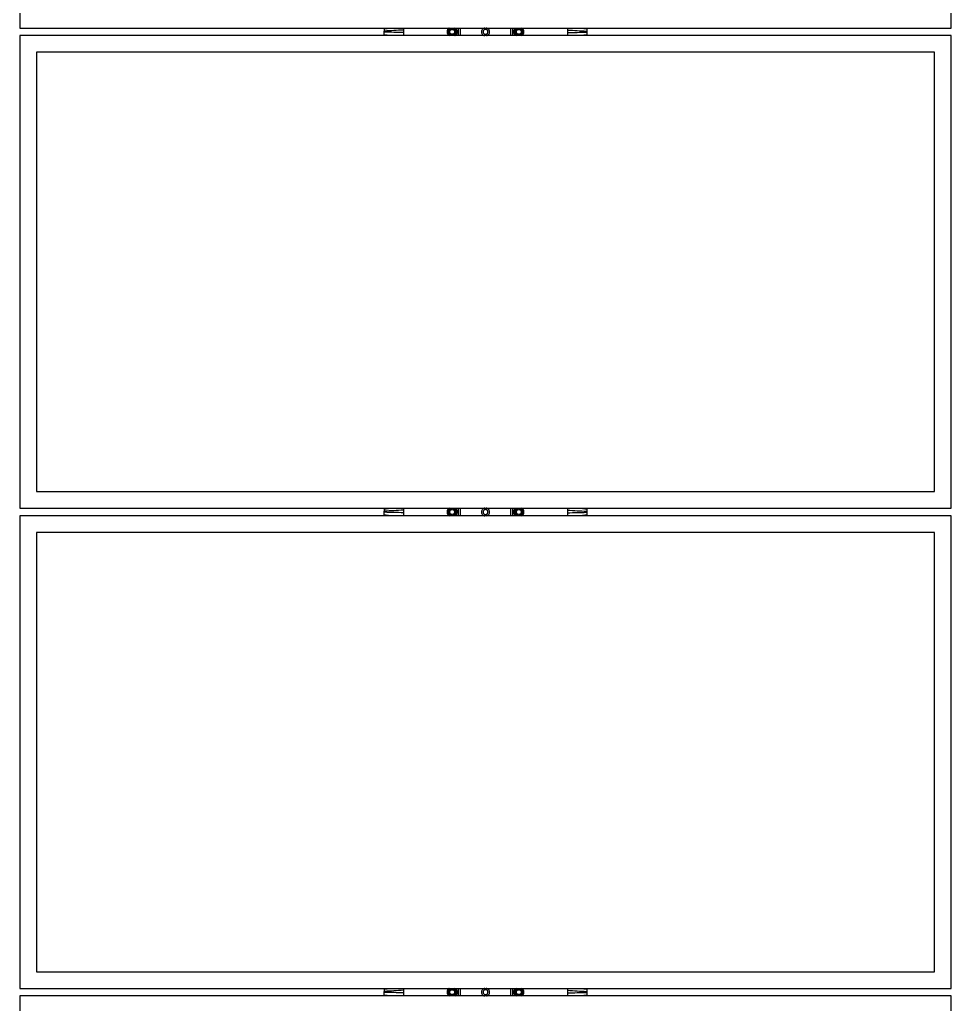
# Model space of a CAD drawing. Header units: feet. Extents: x -21 to 5170, y -254 to 1413.
# Drawn here: x 3381.1 to 3470.7, y 99.5 to 194.1 of the extents above; entities that cross this region are included whole.
import ezdxf

# ---------------------------------------------------------------- set-up
doc = ezdxf.new("R2010")
doc.units = ezdxf.units.FT
doc.header["$MEASUREMENT"] = 0
doc.layers.add('E-ARRY-TABL', color=9, linetype='Continuous')

msp = doc.modelspace()

# ---------------------------------------------------------------- linework, layer by layer
at = {"layer": 'E-ARRY-TABL'}
for p, q in [((3381.14531, 238.72263), (3381.14531, 193.31184)), ((3470.68514, 193.31184), (3470.68514, 238.72263)), ((3381.14531, 193.31184), (3470.68514, 193.31184)), ((3416.18761, 193.23221), (3416.77366, 193.31184)), ((3422.3768, 193.30387), (3422.38556, 193.31184)), ((3422.75148, 193.31184), (3422.88006, 193.23723)), ((3422.88936, 193.31184), (3422.91532, 193.298)), ((3428.78795, 193.30607), (3428.79434, 193.31184)), ((3435.05679, 193.31184), (3435.64284, 193.23221)), ((3381.14531, 192.57941), (3381.14531, 147.16862)), ((3470.68514, 192.57941), (3381.14531, 192.57941)), ((3416.77438, 192.57941), (3416.18761, 192.65904)), ((3423.04487, 192.58738), (3423.03611, 192.57941)), ((3428.94108, 192.57941), (3428.91279, 192.59461)), ((3429.07701, 192.57941), (3428.94846, 192.65515)), ((3429.45127, 192.58518), (3429.44489, 192.57941)), ((3435.64284, 192.65904), (3435.05606, 192.57941)), ((3470.68514, 147.16862), (3470.68514, 192.57941)), ((3469.08294, 190.97721), (3382.74751, 190.97721)), ((3382.74751, 190.97721), (3382.74751, 148.77081)), ((3469.08294, 148.77081), (3469.08294, 190.97721)), ((3382.74751, 148.77081), (3469.08294, 148.77081)), ((3381.14531, 147.16862), (3470.68514, 147.16862)), ((3416.18761, 147.08899), (3416.77366, 147.16862)), ((3422.3768, 147.16064), (3422.38556, 147.16862)), ((3422.75148, 147.16862), (3422.88006, 147.094)), ((3422.88936, 147.16862), (3422.91532, 147.15478)), ((3428.78795, 147.16285), (3428.79434, 147.16862)), ((3435.05679, 147.16862), (3435.64284, 147.08899)), ((3470.68514, 146.43619), (3381.14531, 146.43619)), ((3381.14531, 146.43619), (3381.14531, 101.0254)), ((3416.77438, 146.43619), (3416.18761, 146.51581)), ((3423.04487, 146.44416), (3423.03611, 146.43619)), ((3428.94108, 146.43619), (3428.91279, 146.45138)), ((3429.07701, 146.43619), (3428.94846, 146.51193)), ((3429.45127, 146.44196), (3429.44489, 146.43619)), ((3435.64284, 146.51581), (3435.05606, 146.43619)), ((3470.68514, 101.0254), (3470.68514, 146.43619)), ((3382.74751, 144.83399), (3382.74751, 102.62759)), ((3469.08294, 144.83399), (3382.74751, 144.83399)), ((3469.08294, 102.62759), (3469.08294, 144.83399)), ((3382.74751, 102.62759), (3469.08294, 102.62759)), ((3381.14531, 101.0254), (3470.68514, 101.0254)), ((3416.18761, 100.94577), (3416.77366, 101.0254)), ((3416.77438, 100.29296), (3416.18761, 100.37259)), ((3422.3768, 101.01742), (3422.38556, 101.0254)), ((3422.75148, 101.0254), (3422.88006, 100.95078)), ((3422.88936, 101.0254), (3422.91532, 101.01156)), ((3423.04487, 100.30094), (3423.03611, 100.29296)), ((3428.78795, 101.01962), (3428.79434, 101.0254)), ((3428.94108, 100.29296), (3428.91279, 100.30816)), ((3429.07913, 100.29172), (3428.94846, 100.3687)), ((3435.64284, 100.37259), (3435.05606, 100.29296)), ((3435.05679, 101.0254), (3435.64284, 100.94577)), ((3381.14531, 100.29296), (3381.14531, 54.88217)), ((3470.68514, 100.29296), (3381.14531, 100.29296)), ((3429.45127, 100.29874), (3429.44489, 100.29296)), ((3470.68514, 54.88217), (3470.68514, 100.29296))]:
    msp.add_line(p, q, dxfattribs=at)
for centre, radius in [((3422.71083, 192.94563), 0.33715), ((3422.71083, 192.94563), 0.24051), ((3422.71083, 192.94563), 0.22889), ((3429.11961, 192.94563), 0.33715), ((3429.11961, 192.94563), 0.24051), ((3429.11961, 192.94563), 0.22889), ((3422.71083, 146.8024), 0.33715), ((3422.71083, 146.8024), 0.24051), ((3422.71083, 146.8024), 0.22889), ((3429.11961, 146.8024), 0.33715), ((3429.11961, 146.8024), 0.24051), ((3429.11961, 146.8024), 0.22889), ((3422.71083, 100.65918), 0.33715), ((3422.71083, 100.65918), 0.24051), ((3422.71083, 100.65918), 0.22889), ((3429.11961, 100.65918), 0.33715), ((3429.11961, 100.65918), 0.24051), ((3429.11961, 100.65918), 0.22889)]:
    msp.add_circle(centre, radius, dxfattribs=at)
for centre, radius, start, end in [((3422.71083, 192.94563), 0.48981, 132.9975613, 228.3883683), ((3422.71083, 192.94563), 0.40742, 115.9892336, 244.0107664), ((3422.71083, 192.94563), 0.40742, 295.9892336, 59.8725613), ((3422.71083, 192.94563), 0.48981, 312.9975613, 48.3883881), ((3429.11961, 192.94563), 0.48981, 132.6184959, 228.3883683), ((3429.11961, 192.94563), 0.40742, 115.9892336, 239.4934959), ((3429.11961, 192.94563), 0.40742, 295.9892336, 64.0107664), ((3429.11961, 192.94563), 0.48981, 312.6184959, 48.3883881), ((3422.71083, 146.8024), 0.48981, 132.9975613, 228.3883683), ((3422.71083, 146.8024), 0.40742, 115.9892336, 244.0107664), ((3422.71083, 146.8024), 0.40742, 295.9892336, 59.8725613), ((3422.71083, 146.8024), 0.48981, 312.9975613, 48.3883881), ((3429.11961, 146.8024), 0.48981, 132.6184959, 228.3883683), ((3429.11961, 146.8024), 0.40742, 115.9892336, 239.4934959), ((3429.11961, 146.8024), 0.40742, 295.9892336, 64.0107664), ((3429.11961, 146.8024), 0.48981, 312.6184959, 48.3883881), ((3422.71083, 100.65918), 0.48981, 132.9975613, 228.3883683), ((3422.71083, 100.65918), 0.40742, 115.9892336, 244.0107664), ((3422.71083, 100.65918), 0.40742, 295.9892336, 59.8725613), ((3422.71083, 100.65918), 0.48981, 312.9975613, 48.3883881), ((3429.11961, 100.65918), 0.48981, 132.6184959, 228.3883683), ((3429.11961, 100.65918), 0.40742, 115.9892336, 239.4934959), ((3429.11961, 100.65918), 0.40742, 295.9892336, 64.0107664), ((3429.11961, 100.65918), 0.48981, 312.6184959, 48.3883881)]:
    msp.add_arc(centre, radius, start, end, dxfattribs=at)
for points, knots in [([(3416.18761, 193.31184), (3416.18761, 193.30337), (3416.18761, 193.26169), (3416.18761, 193.24529), (3416.18761, 193.23221)], [0, 0, 0, 0, 0.20325176, 1, 1, 1, 1]), ([(3416.18761, 193.23221), (3416.18761, 193.21728), (3416.18761, 193.18912), (3416.18761, 193.15713), (3416.18761, 193.1309), (3416.18761, 193.08745), (3416.18761, 193.04854), (3416.18761, 193.02621), (3416.18761, 193.02386)], [0, 0, 0, 0, 0.33678176, 0.63541447, 0.76243525, 0.8746394, 0.98681762, 1, 1, 1, 1]), ([(3418.02556, 193.12116), (3417.71947, 193.10078), (3417.10736, 193.06004), (3416.49417, 193.03592), (3416.18761, 193.02386)], [0, 0, 0, 0, 0.50005003, 1, 1, 1, 1]), ([(3418.02344, 193.31184), (3418.02379, 193.29934), (3418.02458, 193.27105), (3418.02535, 193.20581), (3418.02549, 193.14925), (3418.02556, 193.12116)], [0, 0, 0, 0, 0.28487701, 0.64472297, 1, 1, 1, 1]), ([(3418.02556, 193.12116), (3418.02548, 193.08185), (3418.02538, 193.03485), (3418.0251, 192.97947), (3418.02505, 192.95456), (3418.02504, 192.93349), (3418.0251, 192.91821), (3418.02511, 192.90725), (3418.02519, 192.89123), (3418.02528, 192.87627), (3418.02534, 192.86719)], [0, 0, 0, 0, 0.47390056, 0.56658419, 0.64609734, 0.76528998, 0.81285189, 0.82468891, 0.89350459, 1, 1, 1, 1]), ([(3422.37369, 192.94638), (3422.3737, 192.95099), (3422.37384, 193.01672), (3422.37399, 193.08114), (3422.37412, 193.14103)], [0, 0, 0, 0, 0.07022032, 1, 1, 1, 1]), ([(3422.37412, 193.14103), (3422.40153, 193.15677), (3422.45686, 193.18855), (3422.51405, 193.2214), (3422.54291, 193.23798)], [0, 0, 0, 0, 0.49545796, 1, 1, 1, 1]), ([(3422.54291, 193.23798), (3422.54691, 193.24028), (3422.59033, 193.26522), (3422.63288, 193.28966), (3422.6715, 193.31184)], [0, 0, 0, 0, 0.09219659, 1, 1, 1, 1]), ([(3422.88006, 193.23723), (3422.89391, 193.22919), (3422.95088, 193.19613), (3423.0064, 193.16391), (3423.04841, 193.13953)], [0, 0, 0, 0, 0.24316571, 1, 1, 1, 1]), ([(3423.04841, 193.13953), (3423.04834, 193.10791), (3423.0482, 193.04411), (3423.04805, 192.97815), (3423.04798, 192.94488)], [0, 0, 0, 0, 0.49545796, 1, 1, 1, 1]), ([(3423.27828, 193.31184), (3423.27849, 193.28329), (3423.28035, 193.03916), (3423.27902, 192.79501), (3423.27784, 192.57941)], [0, 0, 0, 0, 0.11695965, 1, 1, 1, 1]), ([(3423.50655, 192.57941), (3423.50736, 192.79547), (3423.50828, 193.03962), (3423.50681, 193.28376), (3423.50664, 193.31184)], [0, 0, 0, 0, 0.88496735, 1, 1, 1, 1]), ([(3425.8441, 193.31184), (3425.82452, 193.3096), (3425.76146, 193.30237), (3425.66641, 193.247), (3425.5751, 193.15363), (3425.52209, 193.03369), (3425.51376, 192.90437), (3425.5507, 192.77988), (3425.62853, 192.67565), (3425.72832, 192.60314), (3425.80431, 192.58658), (3425.83724, 192.57941)], [0, 0, 0, 0, 0.05546714, 0.17874011, 0.30106824, 0.42207478, 0.54148605, 0.66055055, 0.78149386, 0.90531594, 1, 1, 1, 1]), ([(3426.14694, 192.99786), (3426.1503, 192.9714), (3426.15598, 192.92659), (3426.13859, 192.85627), (3426.10315, 192.79295), (3426.04232, 192.73969), (3425.96752, 192.70931), (3425.88646, 192.70525), (3425.80847, 192.72834), (3425.74279, 192.77577), (3425.69656, 192.84192), (3425.67457, 192.91975), (3425.67947, 193.00075), (3425.70059, 193.05081), (3425.72916, 193.09566), (3425.76541, 193.13574), (3425.83621, 193.17437), (3425.91609, 193.18769), (3425.99633, 193.17379), (3426.06675, 193.13406), (3426.12181, 193.07389), (3426.13858, 193.02315), (3426.14694, 192.99786)], [0, 0, 0, 0, 0.05318276, 0.09005186, 0.14393099, 0.19750813, 0.25069383, 0.30399741, 0.357752, 0.41158851, 0.46500708, 0.51815786, 0.57160806, 0.62534802, 0.6254612, 0.67918991, 0.73247166, 0.7856688, 0.83927645, 0.89315627, 0.94674062, 1, 1, 1, 1]), ([(3426.30891, 192.90291), (3426.3096, 192.94531), (3426.31098, 193.0304), (3426.25692, 193.15028), (3426.16756, 193.24458), (3426.07131, 193.30162), (3426.00649, 193.30935), (3425.98561, 193.31184)], [0, 0, 0, 0, 0.21832836, 0.43818827, 0.66225644, 0.89122321, 1, 1, 1, 1]), ([(3428.32376, 193.31184), (3428.32308, 193.09253), (3428.32233, 192.84838), (3428.3236, 192.60424), (3428.32373, 192.57941)], [0, 0, 0, 0, 0.89827738, 1, 1, 1, 1]), ([(3428.55215, 192.57941), (3428.55196, 192.60474), (3428.55008, 192.84887), (3428.55142, 193.09302), (3428.55262, 193.31184)], [0, 0, 0, 0, 0.10376783, 1, 1, 1, 1]), ([(3428.78248, 192.94861), (3428.78252, 192.95322), (3428.7831, 193.01895), (3428.78367, 193.08336), (3428.7842, 193.14325)], [0, 0, 0, 0, 0.07022032, 1, 1, 1, 1]), ([(3428.7842, 193.14325), (3428.81172, 193.15881), (3428.86725, 193.19023), (3428.92466, 193.2227), (3428.95363, 193.23908)], [0, 0, 0, 0, 0.49545796, 1, 1, 1, 1]), ([(3428.95363, 193.23908), (3428.95765, 193.24136), (3429.00108, 193.26592), (3429.04364, 193.28999), (3429.08226, 193.31184)], [0, 0, 0, 0, 0.09251655, 1, 1, 1, 1]), ([(3429.16222, 193.31184), (3429.19112, 193.29481), (3429.23348, 193.26985), (3429.27695, 193.24424), (3429.29076, 193.2361)], [0, 0, 0, 0, 0.68234647, 1, 1, 1, 1]), ([(3429.29076, 193.2361), (3429.33475, 193.21019), (3429.39153, 193.17673), (3429.44616, 193.14454), (3429.45847, 193.13729)], [0, 0, 0, 0, 0.77461933, 1, 1, 1, 1]), ([(3429.45847, 193.13729), (3429.45819, 193.10568), (3429.45762, 193.04188), (3429.45704, 192.97592), (3429.45675, 192.94264)], [0, 0, 0, 0, 0.49545796, 1, 1, 1, 1]), ([(3433.80709, 193.31184), (3433.80689, 193.30681), (3433.80609, 193.28666), (3433.8052, 193.2234), (3433.80499, 193.15543), (3433.80489, 193.12116)], [0, 0, 0, 0, 0.14153086, 0.56714468, 1, 1, 1, 1]), ([(3433.80489, 193.12116), (3433.80497, 193.08185), (3433.80506, 193.03485), (3433.80535, 192.97947), (3433.8054, 192.95456), (3433.80541, 192.93349), (3433.80534, 192.91821), (3433.80533, 192.90725), (3433.80525, 192.89123), (3433.80516, 192.87627), (3433.80511, 192.86719)], [0, 0, 0, 0, 0.47390056, 0.56658419, 0.64609734, 0.76528998, 0.81285189, 0.82468891, 0.89350459, 1, 1, 1, 1]), ([(3433.80489, 193.12116), (3434.11097, 193.10078), (3434.72309, 193.06004), (3435.33627, 193.03592), (3435.64284, 193.02386)], [0, 0, 0, 0, 0.50005003, 1, 1, 1, 1]), ([(3435.64284, 193.23221), (3435.64284, 193.24593), (3435.64284, 193.26248), (3435.64284, 193.30464), (3435.64284, 193.31184)], [0, 0, 0, 0, 0.82924583, 1, 1, 1, 1]), ([(3435.64284, 193.23221), (3435.64284, 193.21715), (3435.64284, 193.18733), (3435.64284, 193.15834), (3435.64284, 193.12374), (3435.64284, 193.0777), (3435.64284, 193.04105), (3435.64284, 193.02386)], [0, 0, 0, 0, 0.33226531, 0.65749152, 0.78830451, 0.90070504, 1, 1, 1, 1]), ([(3416.18761, 192.91582), (3416.18761, 192.91905), (3416.18761, 192.9236), (3416.18761, 192.93082), (3416.18761, 192.93529), (3416.18761, 192.93892), (3416.18761, 192.94036), (3416.18761, 192.94326), (3416.18761, 192.94803), (3416.18761, 192.95467), (3416.18761, 192.96324), (3416.18761, 192.97681), (3416.18761, 192.99733), (3416.18761, 193.01415), (3416.18761, 193.02386)], [0, 0, 0, 0, 0.08879268, 0.12526657, 0.19819658, 0.21143495, 0.2246733, 0.23791163, 0.29086497, 0.35553149, 0.42020743, 0.52626341, 0.72662599, 1, 1, 1, 1]), ([(3418.02534, 192.86719), (3417.71917, 192.87792), (3417.10689, 192.89939), (3416.49402, 192.91035), (3416.18761, 192.91582)], [0, 0, 0, 0, 0.5000369, 1, 1, 1, 1]), ([(3416.18761, 192.65904), (3416.18761, 192.66409), (3416.18761, 192.69359), (3416.18761, 192.72009), (3416.18761, 192.76578), (3416.18761, 192.8077), (3416.18761, 192.85893), (3416.18761, 192.89669), (3416.18761, 192.91582)], [0, 0, 0, 0, 0.10440808, 0.6100925, 0.71322901, 0.81638141, 0.90695804, 1, 1, 1, 1]), ([(3416.18761, 192.65904), (3416.18761, 192.64532), (3416.18761, 192.62877), (3416.18761, 192.58661), (3416.18761, 192.57941)], [0, 0, 0, 0, 0.82924583, 1, 1, 1, 1]), ([(3418.02534, 192.86719), (3418.02544, 192.83865), (3418.02567, 192.77725), (3418.02538, 192.6914), (3418.02463, 192.62094), (3418.02379, 192.59183), (3418.02343, 192.57941)], [0, 0, 0, 0, 0.23768233, 0.51129798, 0.79146028, 1, 1, 1, 1]), ([(3422.37325, 192.75172), (3422.37332, 192.78334), (3422.37346, 192.84714), (3422.37361, 192.9131), (3422.37369, 192.94638)], [0, 0, 0, 0, 0.49545796, 1, 1, 1, 1]), ([(3422.54161, 192.65402), (3422.49745, 192.67965), (3422.44045, 192.71273), (3422.38561, 192.74455), (3422.37325, 192.75172)], [0, 0, 0, 0, 0.77461933, 1, 1, 1, 1]), ([(3422.67018, 192.57941), (3422.64132, 192.59616), (3422.59895, 192.62074), (3422.55547, 192.64598), (3422.54161, 192.65402)], [0, 0, 0, 0, 0.68117419, 1, 1, 1, 1]), ([(3422.87876, 192.65327), (3422.87475, 192.65097), (3422.83133, 192.62603), (3422.78879, 192.6016), (3422.75016, 192.57941)], [0, 0, 0, 0, 0.09219659, 1, 1, 1, 1]), ([(3423.04755, 192.75022), (3423.02013, 192.73448), (3422.96481, 192.7027), (3422.90761, 192.66985), (3422.87876, 192.65327)], [0, 0, 0, 0, 0.49545796, 1, 1, 1, 1]), ([(3423.04798, 192.94488), (3423.04797, 192.94026), (3423.04782, 192.87453), (3423.04768, 192.81011), (3423.04755, 192.75022)], [0, 0, 0, 0, 0.07022032, 1, 1, 1, 1]), ([(3426.00737, 192.57941), (3426.0472, 192.5918), (3426.12878, 192.61718), (3426.22733, 192.70269), (3426.28962, 192.80296), (3426.30335, 192.87412), (3426.30891, 192.90291)], [0, 0, 0, 0, 0.26374459, 0.54015918, 0.81403697, 1, 1, 1, 1]), ([(3428.78076, 192.75396), (3428.78104, 192.78557), (3428.7816, 192.84937), (3428.78218, 192.91533), (3428.78248, 192.94861)], [0, 0, 0, 0, 0.49545796, 1, 1, 1, 1]), ([(3428.94846, 192.65515), (3428.93466, 192.66328), (3428.87791, 192.69672), (3428.82261, 192.7293), (3428.78076, 192.75396)], [0, 0, 0, 0, 0.24316571, 1, 1, 1, 1]), ([(3429.2856, 192.65217), (3429.28158, 192.6499), (3429.23815, 192.62533), (3429.19559, 192.60126), (3429.15696, 192.57941)], [0, 0, 0, 0, 0.09251655, 1, 1, 1, 1]), ([(3429.45503, 192.748), (3429.42751, 192.73244), (3429.37198, 192.70102), (3429.31457, 192.66855), (3429.2856, 192.65217)], [0, 0, 0, 0, 0.49545796, 1, 1, 1, 1]), ([(3429.45675, 192.94264), (3429.45671, 192.93803), (3429.45613, 192.8723), (3429.45556, 192.80789), (3429.45503, 192.748)], [0, 0, 0, 0, 0.07022032, 1, 1, 1, 1]), ([(3433.80511, 192.86719), (3433.80499, 192.83416), (3433.80474, 192.76303), (3433.80524, 192.66857), (3433.80608, 192.60454), (3433.80688, 192.58443), (3433.80708, 192.57941)], [0, 0, 0, 0, 0.27287863, 0.58761891, 0.89709364, 1, 1, 1, 1]), ([(3433.80511, 192.86719), (3434.11127, 192.87792), (3434.72356, 192.89939), (3435.33643, 192.91035), (3435.64284, 192.91582)], [0, 0, 0, 0, 0.5000369, 1, 1, 1, 1]), ([(3435.64284, 193.02386), (3435.64284, 193.01054), (3435.64284, 192.99207), (3435.64284, 192.97174), (3435.64284, 192.96375), (3435.64284, 192.95577), (3435.64284, 192.94846), (3435.64284, 192.94181), (3435.64284, 192.94014), (3435.64284, 192.93782), (3435.64284, 192.93483), (3435.64284, 192.92951), (3435.64284, 192.92317), (3435.64284, 192.91817), (3435.64284, 192.91582)], [0, 0, 0, 0, 0.37846039, 0.52505981, 0.56152037, 0.59798215, 0.74387586, 0.76219315, 0.78042261, 0.78953734, 0.82599699, 0.8624566, 0.93540184, 1, 1, 1, 1]), ([(3435.64284, 192.91582), (3435.64284, 192.89712), (3435.64284, 192.8572), (3435.64284, 192.80426), (3435.64284, 192.76081), (3435.64284, 192.73385), (3435.64284, 192.70212), (3435.64284, 192.67379), (3435.64284, 192.65904)], [0, 0, 0, 0, 0.0909871, 0.19422226, 0.29748069, 0.41285151, 0.69427365, 1, 1, 1, 1]), ([(3435.64284, 192.57941), (3435.64284, 192.58788), (3435.64284, 192.62956), (3435.64284, 192.64596), (3435.64284, 192.65904)], [0, 0, 0, 0, 0.20325176, 1, 1, 1, 1]), ([(3416.18761, 147.16862), (3416.18761, 147.16015), (3416.18761, 147.11847), (3416.18761, 147.10206), (3416.18761, 147.08899)], [0, 0, 0, 0, 0.20325176, 1, 1, 1, 1]), ([(3416.18761, 147.08899), (3416.18761, 147.07406), (3416.18761, 147.04589), (3416.18761, 147.01391), (3416.18761, 146.98767), (3416.18761, 146.94422), (3416.18761, 146.90531), (3416.18761, 146.88298), (3416.18761, 146.88063)], [0, 0, 0, 0, 0.33678176, 0.63541447, 0.76243525, 0.8746394, 0.98681762, 1, 1, 1, 1]), ([(3418.02556, 146.97793), (3417.71947, 146.95756), (3417.10736, 146.91681), (3416.49417, 146.89269), (3416.18761, 146.88063)], [0, 0, 0, 0, 0.50005003, 1, 1, 1, 1]), ([(3416.18761, 146.7726), (3416.18761, 146.77583), (3416.18761, 146.78038), (3416.18761, 146.7876), (3416.18761, 146.79207), (3416.18761, 146.79569), (3416.18761, 146.79714), (3416.18761, 146.80003), (3416.18761, 146.8048), (3416.18761, 146.81145), (3416.18761, 146.82002), (3416.18761, 146.83359), (3416.18761, 146.85411), (3416.18761, 146.87093), (3416.18761, 146.88063)], [0, 0, 0, 0, 0.08879268, 0.12526657, 0.19819658, 0.21143495, 0.2246733, 0.23791163, 0.29086497, 0.35553149, 0.42020743, 0.52626341, 0.72662599, 1, 1, 1, 1]), ([(3418.02534, 146.72397), (3417.71917, 146.7347), (3417.10689, 146.75617), (3416.49402, 146.76712), (3416.18761, 146.7726)], [0, 0, 0, 0, 0.5000369, 1, 1, 1, 1]), ([(3416.18761, 146.51581), (3416.18761, 146.52086), (3416.18761, 146.55037), (3416.18761, 146.57686), (3416.18761, 146.62256), (3416.18761, 146.66448), (3416.18761, 146.7157), (3416.18761, 146.75347), (3416.18761, 146.7726)], [0, 0, 0, 0, 0.10440808, 0.6100925, 0.71322901, 0.81638141, 0.90695804, 1, 1, 1, 1]), ([(3418.02534, 146.72397), (3418.02544, 146.69542), (3418.02567, 146.63402), (3418.02538, 146.54817), (3418.02463, 146.47772), (3418.02379, 146.44861), (3418.02343, 146.43619)], [0, 0, 0, 0, 0.23768233, 0.51129798, 0.79146028, 1, 1, 1, 1]), ([(3418.02344, 147.16862), (3418.02379, 147.15612), (3418.02458, 147.12783), (3418.02535, 147.06258), (3418.02549, 147.00603), (3418.02556, 146.97793)], [0, 0, 0, 0, 0.28487701, 0.64472297, 1, 1, 1, 1]), ([(3418.02556, 146.97793), (3418.02548, 146.93862), (3418.02538, 146.89162), (3418.0251, 146.83624), (3418.02505, 146.81133), (3418.02504, 146.79026), (3418.0251, 146.77499), (3418.02511, 146.76402), (3418.02519, 146.74801), (3418.02528, 146.73305), (3418.02534, 146.72397)], [0, 0, 0, 0, 0.47390056, 0.56658419, 0.64609734, 0.76528998, 0.81285189, 0.82468891, 0.89350459, 1, 1, 1, 1]), ([(3422.37325, 146.6085), (3422.37332, 146.64011), (3422.37346, 146.70392), (3422.37361, 146.76987), (3422.37369, 146.80315)], [0, 0, 0, 0, 0.49545796, 1, 1, 1, 1]), ([(3422.37369, 146.80315), (3422.3737, 146.80777), (3422.37384, 146.8735), (3422.37399, 146.93791), (3422.37412, 146.9978)], [0, 0, 0, 0, 0.07022032, 1, 1, 1, 1]), ([(3422.37412, 146.9978), (3422.40153, 147.01355), (3422.45686, 147.04533), (3422.51405, 147.07818), (3422.54291, 147.09475)], [0, 0, 0, 0, 0.49545796, 1, 1, 1, 1]), ([(3422.54291, 147.09475), (3422.54691, 147.09705), (3422.59033, 147.12199), (3422.63288, 147.14643), (3422.6715, 147.16862)], [0, 0, 0, 0, 0.09219659, 1, 1, 1, 1]), ([(3422.88006, 147.094), (3422.89391, 147.08597), (3422.95088, 147.0529), (3423.0064, 147.02069), (3423.04841, 146.9963)], [0, 0, 0, 0, 0.24316571, 1, 1, 1, 1]), ([(3423.04798, 146.80165), (3423.04797, 146.79704), (3423.04782, 146.7313), (3423.04768, 146.66689), (3423.04755, 146.607)], [0, 0, 0, 0, 0.07022032, 1, 1, 1, 1]), ([(3423.04841, 146.9963), (3423.04834, 146.96469), (3423.0482, 146.90089), (3423.04805, 146.83493), (3423.04798, 146.80165)], [0, 0, 0, 0, 0.49545796, 1, 1, 1, 1]), ([(3423.27828, 147.16862), (3423.27849, 147.14006), (3423.28035, 146.89593), (3423.27902, 146.65178), (3423.27784, 146.43619)], [0, 0, 0, 0, 0.11695965, 1, 1, 1, 1]), ([(3423.50655, 146.43619), (3423.50736, 146.65225), (3423.50828, 146.8964), (3423.50681, 147.14053), (3423.50664, 147.16862)], [0, 0, 0, 0, 0.88496735, 1, 1, 1, 1]), ([(3425.8441, 147.16862), (3425.82452, 147.16638), (3425.76146, 147.15915), (3425.66641, 147.10377), (3425.5751, 147.01041), (3425.52209, 146.89047), (3425.51376, 146.76115), (3425.5507, 146.63666), (3425.62853, 146.53243), (3425.72832, 146.45992), (3425.80431, 146.44336), (3425.83724, 146.43619)], [0, 0, 0, 0, 0.05546714, 0.17874011, 0.30106824, 0.42207478, 0.54148605, 0.66055055, 0.78149386, 0.90531594, 1, 1, 1, 1]), ([(3426.14694, 146.85464), (3426.1503, 146.82817), (3426.15598, 146.78337), (3426.13859, 146.71305), (3426.10315, 146.64973), (3426.04232, 146.59647), (3425.96752, 146.56609), (3425.88646, 146.56203), (3425.80847, 146.58511), (3425.74279, 146.63255), (3425.69656, 146.6987), (3425.67457, 146.77653), (3425.67947, 146.85752), (3425.70059, 146.90758), (3425.72916, 146.95243), (3425.76541, 146.99251), (3425.83621, 147.03114), (3425.91609, 147.04447), (3425.99633, 147.03056), (3426.06675, 146.99083), (3426.12181, 146.93067), (3426.13858, 146.87993), (3426.14694, 146.85464)], [0, 0, 0, 0, 0.05318276, 0.09005186, 0.14393099, 0.19750813, 0.25069383, 0.30399741, 0.357752, 0.41158851, 0.46500708, 0.51815786, 0.57160806, 0.62534802, 0.6254612, 0.67918991, 0.73247166, 0.7856688, 0.83927645, 0.89315627, 0.94674062, 1, 1, 1, 1]), ([(3426.30891, 146.75968), (3426.3096, 146.80208), (3426.31098, 146.88718), (3426.25692, 147.00706), (3426.16756, 147.10136), (3426.07131, 147.15839), (3426.00649, 147.16613), (3425.98561, 147.16862)], [0, 0, 0, 0, 0.21832836, 0.43818827, 0.66225644, 0.89122321, 1, 1, 1, 1]), ([(3426.00737, 146.43619), (3426.0472, 146.44858), (3426.12878, 146.47395), (3426.22733, 146.55947), (3426.28962, 146.65973), (3426.30335, 146.7309), (3426.30891, 146.75968)], [0, 0, 0, 0, 0.26374459, 0.54015918, 0.81403697, 1, 1, 1, 1]), ([(3428.32376, 147.16862), (3428.32308, 146.94931), (3428.32233, 146.70516), (3428.3236, 146.46102), (3428.32373, 146.43619)], [0, 0, 0, 0, 0.89827738, 1, 1, 1, 1]), ([(3428.55215, 146.43619), (3428.55196, 146.46152), (3428.55008, 146.70565), (3428.55142, 146.9498), (3428.55262, 147.16862)], [0, 0, 0, 0, 0.10376783, 1, 1, 1, 1]), ([(3428.78076, 146.61074), (3428.78104, 146.64235), (3428.7816, 146.70615), (3428.78218, 146.77211), (3428.78248, 146.80538)], [0, 0, 0, 0, 0.49545796, 1, 1, 1, 1]), ([(3428.78248, 146.80538), (3428.78252, 146.81), (3428.7831, 146.87573), (3428.78367, 146.94014), (3428.7842, 147.00003)], [0, 0, 0, 0, 0.07022032, 1, 1, 1, 1]), ([(3428.7842, 147.00003), (3428.81172, 147.01559), (3428.86725, 147.047), (3428.92466, 147.07948), (3428.95363, 147.09586)], [0, 0, 0, 0, 0.49545796, 1, 1, 1, 1]), ([(3428.95363, 147.09586), (3428.95765, 147.09813), (3429.00108, 147.1227), (3429.04364, 147.14677), (3429.08226, 147.16862)], [0, 0, 0, 0, 0.09251655, 1, 1, 1, 1]), ([(3429.16222, 147.16862), (3429.19112, 147.15159), (3429.23348, 147.12663), (3429.27695, 147.10102), (3429.29076, 147.09288)], [0, 0, 0, 0, 0.68234647, 1, 1, 1, 1]), ([(3429.29076, 147.09288), (3429.33475, 147.06696), (3429.39153, 147.03351), (3429.44616, 147.00132), (3429.45847, 146.99407)], [0, 0, 0, 0, 0.77461933, 1, 1, 1, 1]), ([(3429.45675, 146.79942), (3429.45671, 146.79481), (3429.45613, 146.72908), (3429.45556, 146.66467), (3429.45503, 146.60478)], [0, 0, 0, 0, 0.07022032, 1, 1, 1, 1]), ([(3429.45847, 146.99407), (3429.45819, 146.96246), (3429.45762, 146.89865), (3429.45704, 146.8327), (3429.45675, 146.79942)], [0, 0, 0, 0, 0.49545796, 1, 1, 1, 1]), ([(3433.80511, 146.72397), (3433.80499, 146.69094), (3433.80474, 146.61981), (3433.80524, 146.52535), (3433.80608, 146.46132), (3433.80688, 146.44121), (3433.80708, 146.43619)], [0, 0, 0, 0, 0.27287863, 0.58761891, 0.89709364, 1, 1, 1, 1]), ([(3433.80709, 147.16862), (3433.80689, 147.16359), (3433.80609, 147.14343), (3433.8052, 147.08018), (3433.80499, 147.01221), (3433.80489, 146.97793)], [0, 0, 0, 0, 0.14153086, 0.56714468, 1, 1, 1, 1]), ([(3433.80489, 146.97793), (3433.80497, 146.93862), (3433.80506, 146.89162), (3433.80535, 146.83624), (3433.8054, 146.81133), (3433.80541, 146.79026), (3433.80534, 146.77499), (3433.80533, 146.76402), (3433.80525, 146.74801), (3433.80516, 146.73305), (3433.80511, 146.72397)], [0, 0, 0, 0, 0.47390056, 0.56658419, 0.64609734, 0.76528998, 0.81285189, 0.82468891, 0.89350459, 1, 1, 1, 1]), ([(3433.80489, 146.97793), (3434.11097, 146.95756), (3434.72309, 146.91681), (3435.33627, 146.89269), (3435.64284, 146.88063)], [0, 0, 0, 0, 0.50005003, 1, 1, 1, 1]), ([(3433.80511, 146.72397), (3434.11127, 146.7347), (3434.72356, 146.75617), (3435.33643, 146.76712), (3435.64284, 146.7726)], [0, 0, 0, 0, 0.5000369, 1, 1, 1, 1]), ([(3435.64284, 147.08899), (3435.64284, 147.10271), (3435.64284, 147.11926), (3435.64284, 147.16142), (3435.64284, 147.16862)], [0, 0, 0, 0, 0.82924583, 1, 1, 1, 1]), ([(3435.64284, 147.08899), (3435.64284, 147.07392), (3435.64284, 147.04411), (3435.64284, 147.01512), (3435.64284, 146.98052), (3435.64284, 146.93448), (3435.64284, 146.89783), (3435.64284, 146.88063)], [0, 0, 0, 0, 0.33226531, 0.65749152, 0.78830451, 0.90070504, 1, 1, 1, 1]), ([(3435.64284, 146.88063), (3435.64284, 146.86732), (3435.64284, 146.84884), (3435.64284, 146.82852), (3435.64284, 146.82052), (3435.64284, 146.81255), (3435.64284, 146.80523), (3435.64284, 146.79858), (3435.64284, 146.79692), (3435.64284, 146.79459), (3435.64284, 146.7916), (3435.64284, 146.78629), (3435.64284, 146.77994), (3435.64284, 146.77495), (3435.64284, 146.7726)], [0, 0, 0, 0, 0.37846039, 0.52505981, 0.56152037, 0.59798215, 0.74387586, 0.76219315, 0.78042261, 0.78953734, 0.82599699, 0.8624566, 0.93540184, 1, 1, 1, 1]), ([(3435.64284, 146.7726), (3435.64284, 146.7539), (3435.64284, 146.71398), (3435.64284, 146.66104), (3435.64284, 146.61758), (3435.64284, 146.59063), (3435.64284, 146.5589), (3435.64284, 146.53056), (3435.64284, 146.51581)], [0, 0, 0, 0, 0.0909871, 0.19422226, 0.29748069, 0.41285151, 0.69427365, 1, 1, 1, 1]), ([(3416.18761, 146.51581), (3416.18761, 146.50209), (3416.18761, 146.48555), (3416.18761, 146.44339), (3416.18761, 146.43619)], [0, 0, 0, 0, 0.82924583, 1, 1, 1, 1]), ([(3422.54161, 146.5108), (3422.49745, 146.53642), (3422.44045, 146.56951), (3422.38561, 146.60133), (3422.37325, 146.6085)], [0, 0, 0, 0, 0.77461933, 1, 1, 1, 1]), ([(3422.67018, 146.43619), (3422.64132, 146.45293), (3422.59895, 146.47752), (3422.55547, 146.50275), (3422.54161, 146.5108)], [0, 0, 0, 0, 0.68117419, 1, 1, 1, 1]), ([(3422.87876, 146.51005), (3422.87475, 146.50775), (3422.83133, 146.48281), (3422.78879, 146.45837), (3422.75016, 146.43619)], [0, 0, 0, 0, 0.09219659, 1, 1, 1, 1]), ([(3423.04755, 146.607), (3423.02013, 146.59126), (3422.96481, 146.55948), (3422.90761, 146.52662), (3422.87876, 146.51005)], [0, 0, 0, 0, 0.49545796, 1, 1, 1, 1]), ([(3428.94846, 146.51193), (3428.93466, 146.52006), (3428.87791, 146.5535), (3428.82261, 146.58608), (3428.78076, 146.61074)], [0, 0, 0, 0, 0.24316571, 1, 1, 1, 1]), ([(3429.2856, 146.50894), (3429.28158, 146.50667), (3429.23815, 146.48211), (3429.19559, 146.45803), (3429.15696, 146.43619)], [0, 0, 0, 0, 0.09251655, 1, 1, 1, 1]), ([(3429.45503, 146.60478), (3429.42751, 146.58921), (3429.37198, 146.5578), (3429.31457, 146.52533), (3429.2856, 146.50894)], [0, 0, 0, 0, 0.49545796, 1, 1, 1, 1]), ([(3435.64284, 146.43619), (3435.64284, 146.44466), (3435.64284, 146.48634), (3435.64284, 146.50274), (3435.64284, 146.51581)], [0, 0, 0, 0, 0.20325176, 1, 1, 1, 1]), ([(3416.18761, 101.0254), (3416.18761, 101.01692), (3416.18761, 100.97525), (3416.18761, 100.95884), (3416.18761, 100.94577)], [0, 0, 0, 0, 0.20325176, 1, 1, 1, 1]), ([(3416.18761, 100.94577), (3416.18761, 100.93084), (3416.18761, 100.90267), (3416.18761, 100.87068), (3416.18761, 100.84445), (3416.18761, 100.801), (3416.18761, 100.76209), (3416.18761, 100.73976), (3416.18761, 100.73741)], [0, 0, 0, 0, 0.33678176, 0.63541447, 0.76243525, 0.8746394, 0.98681762, 1, 1, 1, 1]), ([(3418.02556, 100.83471), (3417.71947, 100.81434), (3417.10736, 100.77359), (3416.49417, 100.74947), (3416.18761, 100.73741)], [0, 0, 0, 0, 0.50005003, 1, 1, 1, 1]), ([(3416.18761, 100.62938), (3416.18761, 100.6326), (3416.18761, 100.63715), (3416.18761, 100.64438), (3416.18761, 100.64885), (3416.18761, 100.65247), (3416.18761, 100.65392), (3416.18761, 100.65681), (3416.18761, 100.66158), (3416.18761, 100.66823), (3416.18761, 100.6768), (3416.18761, 100.69037), (3416.18761, 100.71089), (3416.18761, 100.72771), (3416.18761, 100.73741)], [0, 0, 0, 0, 0.08879268, 0.12526657, 0.19819658, 0.21143495, 0.2246733, 0.23791163, 0.29086497, 0.35553149, 0.42020743, 0.52626341, 0.72662599, 1, 1, 1, 1]), ([(3418.02534, 100.58074), (3417.71917, 100.59148), (3417.10689, 100.61295), (3416.49402, 100.6239), (3416.18761, 100.62938)], [0, 0, 0, 0, 0.5000369, 1, 1, 1, 1]), ([(3416.18761, 100.37259), (3416.18761, 100.37764), (3416.18761, 100.40714), (3416.18761, 100.43364), (3416.18761, 100.47933), (3416.18761, 100.52126), (3416.18761, 100.57248), (3416.18761, 100.61024), (3416.18761, 100.62938)], [0, 0, 0, 0, 0.10440808, 0.6100925, 0.71322901, 0.81638141, 0.90695804, 1, 1, 1, 1]), ([(3416.18761, 100.37259), (3416.18761, 100.35887), (3416.18761, 100.34233), (3416.18761, 100.30016), (3416.18761, 100.29296)], [0, 0, 0, 0, 0.82924583, 1, 1, 1, 1]), ([(3418.02534, 100.58074), (3418.02544, 100.5522), (3418.02567, 100.4908), (3418.02538, 100.40495), (3418.02463, 100.33449), (3418.02379, 100.30538), (3418.02343, 100.29296)], [0, 0, 0, 0, 0.23768233, 0.51129798, 0.79146028, 1, 1, 1, 1]), ([(3418.02344, 101.0254), (3418.02379, 101.01289), (3418.02458, 100.9846), (3418.02535, 100.91936), (3418.02549, 100.86281), (3418.02556, 100.83471)], [0, 0, 0, 0, 0.28487701, 0.64472297, 1, 1, 1, 1]), ([(3418.02556, 100.83471), (3418.02548, 100.7954), (3418.02538, 100.7484), (3418.0251, 100.69302), (3418.02505, 100.66811), (3418.02504, 100.64704), (3418.0251, 100.63177), (3418.02511, 100.6208), (3418.02519, 100.60479), (3418.02528, 100.58983), (3418.02534, 100.58074)], [0, 0, 0, 0, 0.47390056, 0.56658419, 0.64609734, 0.76528998, 0.81285189, 0.82468891, 0.89350459, 1, 1, 1, 1]), ([(3422.37325, 100.46528), (3422.37332, 100.49689), (3422.37346, 100.56069), (3422.37361, 100.62665), (3422.37369, 100.65993)], [0, 0, 0, 0, 0.49545796, 1, 1, 1, 1]), ([(3422.54161, 100.36758), (3422.49745, 100.3932), (3422.44045, 100.42628), (3422.38561, 100.4581), (3422.37325, 100.46528)], [0, 0, 0, 0, 0.77461933, 1, 1, 1, 1]), ([(3422.37369, 100.65993), (3422.3737, 100.66454), (3422.37384, 100.73028), (3422.37399, 100.79469), (3422.37412, 100.85458)], [0, 0, 0, 0, 0.07022032, 1, 1, 1, 1]), ([(3422.37412, 100.85458), (3422.40153, 100.87033), (3422.45686, 100.90211), (3422.51405, 100.93496), (3422.54291, 100.95153)], [0, 0, 0, 0, 0.49545796, 1, 1, 1, 1]), ([(3422.67018, 100.29296), (3422.64132, 100.30971), (3422.59895, 100.3343), (3422.55547, 100.35953), (3422.54161, 100.36758)], [0, 0, 0, 0, 0.68117419, 1, 1, 1, 1]), ([(3422.54291, 100.95153), (3422.54691, 100.95383), (3422.59033, 100.97877), (3422.63288, 101.00321), (3422.6715, 101.0254)], [0, 0, 0, 0, 0.09219659, 1, 1, 1, 1]), ([(3422.87876, 100.36683), (3422.87475, 100.36453), (3422.83133, 100.33959), (3422.78879, 100.31515), (3422.75016, 100.29296)], [0, 0, 0, 0, 0.09219659, 1, 1, 1, 1]), ([(3423.04755, 100.46378), (3423.02013, 100.44803), (3422.96481, 100.41625), (3422.90761, 100.3834), (3422.87876, 100.36683)], [0, 0, 0, 0, 0.49545796, 1, 1, 1, 1]), ([(3422.88006, 100.95078), (3422.89391, 100.94274), (3422.95088, 100.90968), (3423.0064, 100.87746), (3423.04841, 100.85308)], [0, 0, 0, 0, 0.24316571, 1, 1, 1, 1]), ([(3423.04798, 100.65843), (3423.04797, 100.65381), (3423.04782, 100.58808), (3423.04768, 100.52367), (3423.04755, 100.46378)], [0, 0, 0, 0, 0.07022032, 1, 1, 1, 1]), ([(3423.04841, 100.85308), (3423.04834, 100.82147), (3423.0482, 100.75766), (3423.04805, 100.69171), (3423.04798, 100.65843)], [0, 0, 0, 0, 0.49545796, 1, 1, 1, 1]), ([(3423.27828, 101.0254), (3423.27849, 100.99684), (3423.28035, 100.75271), (3423.27902, 100.50856), (3423.27784, 100.29296)], [0, 0, 0, 0, 0.11695965, 1, 1, 1, 1]), ([(3423.50655, 100.29296), (3423.50736, 100.50903), (3423.50828, 100.75318), (3423.50681, 100.99731), (3423.50664, 101.0254)], [0, 0, 0, 0, 0.88496735, 1, 1, 1, 1]), ([(3425.8441, 101.0254), (3425.82452, 101.02315), (3425.76146, 101.01593), (3425.66641, 100.96055), (3425.5751, 100.86719), (3425.52209, 100.74725), (3425.51376, 100.61792), (3425.5507, 100.49344), (3425.62853, 100.38921), (3425.72832, 100.3167), (3425.80431, 100.30014), (3425.83724, 100.29296)], [0, 0, 0, 0, 0.05546714, 0.17874011, 0.30106824, 0.42207478, 0.54148605, 0.66055055, 0.78149386, 0.90531594, 1, 1, 1, 1]), ([(3426.14694, 100.71141), (3426.1503, 100.68495), (3426.15598, 100.64014), (3426.13859, 100.56982), (3426.10315, 100.5065), (3426.04232, 100.45324), (3425.96752, 100.42286), (3425.88646, 100.4188), (3425.80847, 100.44189), (3425.74279, 100.48933), (3425.69656, 100.55547), (3425.67457, 100.63331), (3425.67947, 100.7143), (3425.70059, 100.76436), (3425.72916, 100.80921), (3425.76541, 100.84929), (3425.83621, 100.88792), (3425.91609, 100.90125), (3425.99633, 100.88734), (3426.06675, 100.84761), (3426.12181, 100.78745), (3426.13858, 100.73671), (3426.14694, 100.71141)], [0, 0, 0, 0, 0.05318276, 0.09005186, 0.14393099, 0.19750813, 0.25069383, 0.30399741, 0.357752, 0.41158851, 0.46500708, 0.51815786, 0.57160806, 0.62534802, 0.6254612, 0.67918991, 0.73247166, 0.7856688, 0.83927645, 0.89315627, 0.94674062, 1, 1, 1, 1]), ([(3426.30891, 100.61646), (3426.3096, 100.65886), (3426.31098, 100.74396), (3426.25692, 100.86384), (3426.16756, 100.95814), (3426.07131, 101.01517), (3426.00649, 101.0229), (3425.98561, 101.0254)], [0, 0, 0, 0, 0.21832836, 0.43818827, 0.66225644, 0.89122321, 1, 1, 1, 1]), ([(3426.00737, 100.29296), (3426.0472, 100.30535), (3426.12878, 100.33073), (3426.22733, 100.41624), (3426.28962, 100.51651), (3426.30335, 100.58768), (3426.30891, 100.61646)], [0, 0, 0, 0, 0.26374459, 0.54015918, 0.81403697, 1, 1, 1, 1]), ([(3428.32376, 101.0254), (3428.32308, 100.80608), (3428.32233, 100.56193), (3428.3236, 100.3178), (3428.32373, 100.29296)], [0, 0, 0, 0, 0.89827738, 1, 1, 1, 1]), ([(3428.55215, 100.29296), (3428.55196, 100.3183), (3428.55008, 100.56243), (3428.55142, 100.80658), (3428.55262, 101.0254)], [0, 0, 0, 0, 0.10376783, 1, 1, 1, 1]), ([(3428.78076, 100.46751), (3428.78104, 100.49913), (3428.7816, 100.56293), (3428.78218, 100.62888), (3428.78248, 100.66216)], [0, 0, 0, 0, 0.49545796, 1, 1, 1, 1]), ([(3428.94846, 100.3687), (3428.93466, 100.37683), (3428.87791, 100.41027), (3428.82261, 100.44286), (3428.78076, 100.46751)], [0, 0, 0, 0, 0.24316571, 1, 1, 1, 1]), ([(3428.78248, 100.66216), (3428.78252, 100.66678), (3428.7831, 100.7325), (3428.78367, 100.79692), (3428.7842, 100.8568)], [0, 0, 0, 0, 0.07022032, 1, 1, 1, 1]), ([(3428.7842, 100.8568), (3428.81172, 100.87237), (3428.86725, 100.90378), (3428.92466, 100.93625), (3428.95363, 100.95264)], [0, 0, 0, 0, 0.49545796, 1, 1, 1, 1]), ([(3428.95363, 100.95264), (3428.95765, 100.95491), (3429.00108, 100.97948), (3429.04364, 101.00355), (3429.08226, 101.0254)], [0, 0, 0, 0, 0.09251655, 1, 1, 1, 1]), ([(3429.2856, 100.36572), (3429.28158, 100.36345), (3429.23815, 100.33888), (3429.19559, 100.31481), (3429.15696, 100.29296)], [0, 0, 0, 0, 0.09251655, 1, 1, 1, 1]), ([(3429.16222, 101.0254), (3429.19112, 101.00836), (3429.23348, 100.98341), (3429.27695, 100.95779), (3429.29076, 100.94966)], [0, 0, 0, 0, 0.68234647, 1, 1, 1, 1]), ([(3429.45503, 100.46155), (3429.42751, 100.44599), (3429.37198, 100.41458), (3429.31457, 100.38211), (3429.2856, 100.36572)], [0, 0, 0, 0, 0.49545796, 1, 1, 1, 1]), ([(3429.29076, 100.94966), (3429.33475, 100.92374), (3429.39153, 100.89028), (3429.44616, 100.8581), (3429.45847, 100.85084)], [0, 0, 0, 0, 0.77461933, 1, 1, 1, 1]), ([(3429.45675, 100.6562), (3429.45671, 100.65158), (3429.45613, 100.58585), (3429.45556, 100.52144), (3429.45503, 100.46155)], [0, 0, 0, 0, 0.07022032, 1, 1, 1, 1]), ([(3429.45847, 100.85084), (3429.45819, 100.81923), (3429.45762, 100.75543), (3429.45704, 100.68948), (3429.45675, 100.6562)], [0, 0, 0, 0, 0.49545796, 1, 1, 1, 1]), ([(3433.80511, 100.58074), (3433.80499, 100.54771), (3433.80474, 100.47658), (3433.80524, 100.38212), (3433.80608, 100.3181), (3433.80688, 100.29798), (3433.80708, 100.29296)], [0, 0, 0, 0, 0.27287863, 0.58761891, 0.89709364, 1, 1, 1, 1]), ([(3433.80709, 101.0254), (3433.80689, 101.02037), (3433.80609, 101.00021), (3433.8052, 100.93695), (3433.80499, 100.86898), (3433.80489, 100.83471)], [0, 0, 0, 0, 0.14153086, 0.56714468, 1, 1, 1, 1]), ([(3433.80489, 100.83471), (3433.80497, 100.7954), (3433.80506, 100.7484), (3433.80535, 100.69302), (3433.8054, 100.66811), (3433.80541, 100.64704), (3433.80534, 100.63177), (3433.80533, 100.6208), (3433.80525, 100.60479), (3433.80516, 100.58983), (3433.80511, 100.58074)], [0, 0, 0, 0, 0.47390056, 0.56658419, 0.64609734, 0.76528998, 0.81285189, 0.82468891, 0.89350459, 1, 1, 1, 1]), ([(3433.80489, 100.83471), (3434.11097, 100.81434), (3434.72309, 100.77359), (3435.33627, 100.74947), (3435.64284, 100.73741)], [0, 0, 0, 0, 0.50005003, 1, 1, 1, 1]), ([(3433.80511, 100.58074), (3434.11127, 100.59148), (3434.72356, 100.61295), (3435.33643, 100.6239), (3435.64284, 100.62938)], [0, 0, 0, 0, 0.5000369, 1, 1, 1, 1]), ([(3435.64284, 100.94577), (3435.64284, 100.95949), (3435.64284, 100.97603), (3435.64284, 101.0182), (3435.64284, 101.0254)], [0, 0, 0, 0, 0.82924583, 1, 1, 1, 1]), ([(3435.64284, 100.94577), (3435.64284, 100.9307), (3435.64284, 100.90088), (3435.64284, 100.87189), (3435.64284, 100.8373), (3435.64284, 100.79126), (3435.64284, 100.7546), (3435.64284, 100.73741)], [0, 0, 0, 0, 0.33226531, 0.65749152, 0.78830451, 0.90070504, 1, 1, 1, 1]), ([(3435.64284, 100.73741), (3435.64284, 100.7241), (3435.64284, 100.70562), (3435.64284, 100.68529), (3435.64284, 100.6773), (3435.64284, 100.66932), (3435.64284, 100.66201), (3435.64284, 100.65536), (3435.64284, 100.6537), (3435.64284, 100.65137), (3435.64284, 100.64838), (3435.64284, 100.64306), (3435.64284, 100.63672), (3435.64284, 100.63172), (3435.64284, 100.62938)], [0, 0, 0, 0, 0.37846039, 0.52505981, 0.56152037, 0.59798215, 0.74387586, 0.76219315, 0.78042261, 0.78953734, 0.82599699, 0.8624566, 0.93540184, 1, 1, 1, 1]), ([(3435.64284, 100.62938), (3435.64284, 100.61068), (3435.64284, 100.57076), (3435.64284, 100.51781), (3435.64284, 100.47436), (3435.64284, 100.4474), (3435.64284, 100.41567), (3435.64284, 100.38734), (3435.64284, 100.37259)], [0, 0, 0, 0, 0.0909871, 0.19422226, 0.29748069, 0.41285151, 0.69427365, 1, 1, 1, 1]), ([(3435.64284, 100.29296), (3435.64284, 100.30143), (3435.64284, 100.34311), (3435.64284, 100.35952), (3435.64284, 100.37259)], [0, 0, 0, 0, 0.20325176, 1, 1, 1, 1])]:
    msp.add_open_spline(points, degree=3, knots=knots, dxfattribs=at)

doc.saveas('drawing.dxf')
